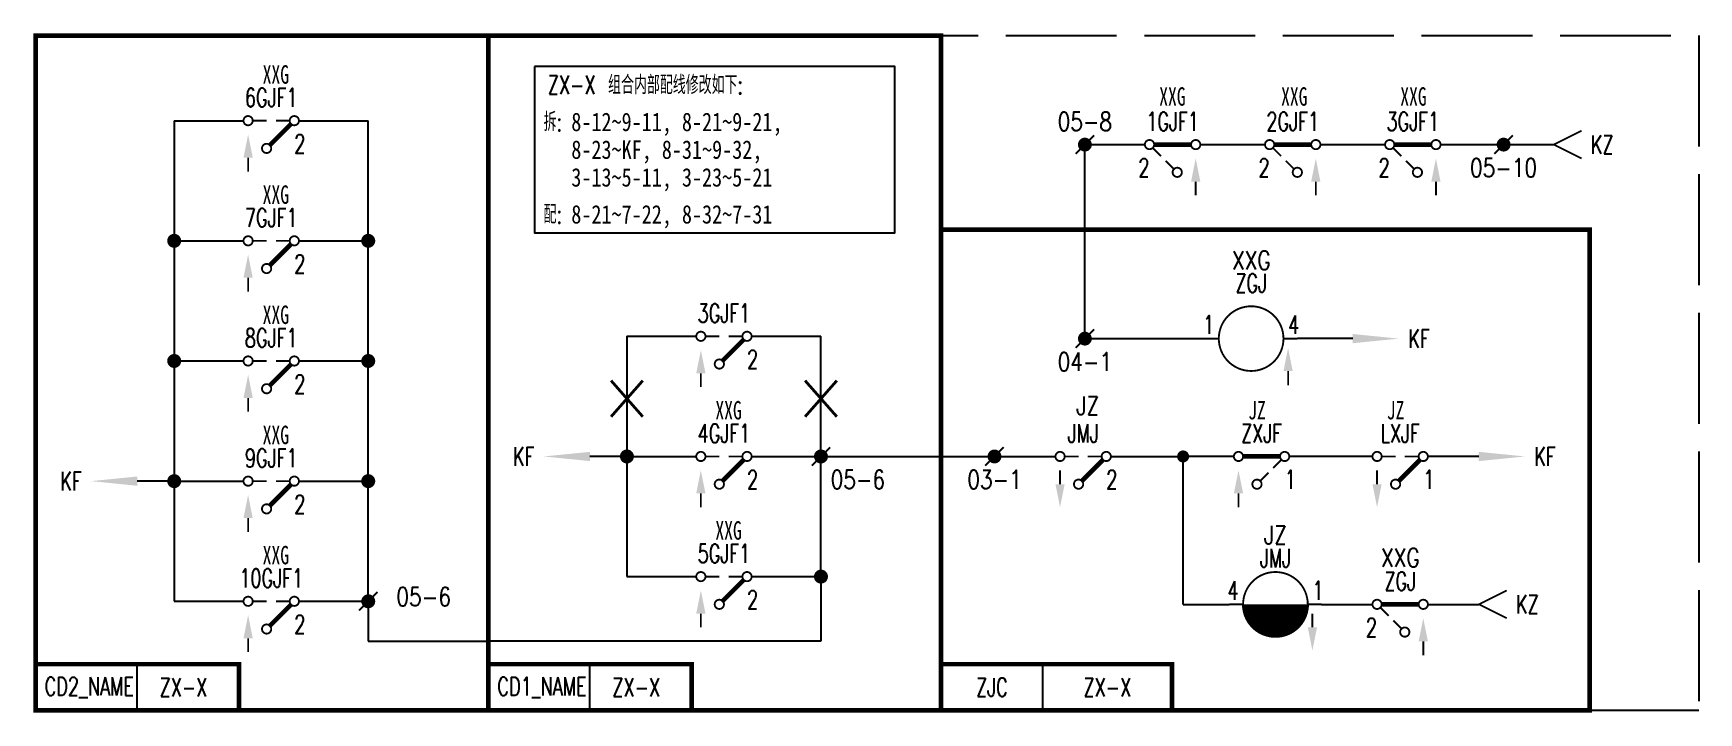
# Model space of a CAD drawing. Header units: millimetres. Extents: x -180 to 0, y -73 to 0.
import ezdxf
from ezdxf.enums import TextEntityAlignment as Align

# ---------------------------------------------------------------- set-up
doc = ezdxf.new("R2010")
doc.units = ezdxf.units.MM
doc.linetypes.add('ACAD_ISO02W100', pattern=[15, 12, -3])
doc.layers.add('hide', color=7, linetype='Continuous')
doc.layers.add('tie', color=7, linetype='Continuous')
doc.styles.add('HZ', font='TXT', dxfattribs={"width": 0.7, "bigfont": 'HZTXT'})

msp = doc.modelspace()

# ---------------------------------------------------------------- linework, layer by layer
at = {"color": 7}
for p, q in [((-165, -9.2), (-165, -61.2)), ((-165, -9.2), (-157.5, -9.2)), ((-151.5, -9.2), (-144, -9.2)), ((-144, -61.2), (-144, -9.2)), ((-66.44, -11.79), (-59.94, -11.79)), ((-66.44, -32.78), (-66.44, -11.79)), ((-53.94, -11.79), (-46.94, -11.79)), ((-40.94, -11.79), (-33.94, -11.79)), ((-27.94, -11.79), (-15.68, -11.79)), ((-165, -22.2), (-157.5, -22.2)), ((-151.5, -22.2), (-144, -22.2)), ((-116, -32.53), (-116, -58.53)), ((-116, -32.53), (-108.5, -32.53)), ((-102.5, -32.53), (-95, -32.53)), ((-95, -58.53), (-95, -32.53)), ((-66.44, -32.78), (-53.44, -32.78)), ((-37.44, -32.78), (-43.44, -32.78)), ((-165, -35.2), (-157.5, -35.2)), ((-151.5, -35.2), (-144, -35.2)), ((-116, -45.53), (-120, -45.53)), ((-116, -45.53), (-108.5, -45.53)), ((-102.5, -45.53), (-95, -45.53)), ((-95, -45.53), (-82, -45.53)), ((-55.81, -61.53), (-55.81, -45.53)), ((-50.31, -45.53), (-55.81, -45.53)), ((-35.31, -45.53), (-44.31, -45.53)), ((-23.81, -45.53), (-29.31, -45.53)), ((-165, -48.2), (-169, -48.2)), ((-165, -48.2), (-157.5, -48.2)), ((-151.5, -48.2), (-144, -48.2)), ((-116, -58.53), (-108.5, -58.53)), ((-102.5, -58.53), (-95, -58.53)), ((-95, -58.53), (-95, -65.53)), ((-165, -61.2), (-157.5, -61.2)), ((-151.5, -61.2), (-144, -61.2)), ((-144, -61.2), (-144, -65.53)), ((-55.81, -61.53), (-50.81, -61.53)), ((-40.81, -61.53), (-35.31, -61.53)), ((-29.31, -61.53), (-23.78, -61.53)), ((-144, -65.53), (-131, -65.53)), ((-95, -65.53), (-131, -65.53)), ((-169, -73), (-169, -68)), ((-120, -73), (-120, -68)), ((-71, -73), (-71, -68))]:
    msp.add_line(p, q, dxfattribs=at)
at = {"linetype": 'ByBlock'}
for p, q in [((-82, -45.53), (-69.62, -45.53)), ((-63.62, -45.53), (-55.81, -45.53))]:
    msp.add_line(p, q, dxfattribs=at)
for points, const_width in [([(-180, -73), (-131, -73), (-131, 0), (-180, 0), (-180, -73)], 0.5), ([(-131, -73), (-82, -73), (-82, 0), (-131, 0), (-131, -73)], 0.5), ([(-44.44, -36.28), (-44.44, -37.85)], 0.2), ([(-20.78, -60.03), (-23.78, -61.53), (-20.78, -63.03)], 0.2), ([(-180, -68), (-180, -73), (-158, -73)], 0.5), ([(-131, -68), (-131, -73), (-109, -73)], 0.5)]:
    msp.add_lwpolyline(points, dxfattribs=dict(const_width=const_width))
msp.add_lwpolyline([(-126.02, -3.33), (-126.02, -21.33), (-87.02, -21.33), (-87.02, -3.33), (-126.02, -3.33)])
at = {"color": 7}
for points, const_width in [([(-157, -9.7, -1), (-157, -8.7, -1), (-157, -9.7)], 0.2), ([(-152, -9.7, -1), (-152, -8.7, -1), (-152, -9.7)], 0.2), ([(-155, -12.7, -1), (-155, -11.7, -1), (-155, -12.7)], 0.2), ([(-59.44, -11.29, -1), (-59.44, -12.29, -1), (-59.44, -11.29)], 0.2), ([(-54.44, -11.29, -1), (-54.44, -12.29, -1), (-54.44, -11.29)], 0.2), ([(-46.44, -11.29, -1), (-46.44, -12.29, -1), (-46.44, -11.29)], 0.2), ([(-41.44, -11.29, -1), (-41.44, -12.29, -1), (-41.44, -11.29)], 0.2), ([(-33.44, -11.29, -1), (-33.44, -12.29, -1), (-33.44, -11.29)], 0.2), ([(-28.44, -11.29, -1), (-28.44, -12.29, -1), (-28.44, -11.29)], 0.2), ([(-56.44, -14.29, -1), (-56.44, -15.29, -1), (-56.44, -14.29)], 0.2), ([(-43.44, -14.29, -1), (-43.44, -15.29, -1), (-43.44, -14.29)], 0.2), ([(-30.44, -14.29, -1), (-30.44, -15.29, -1), (-30.44, -14.29)], 0.2), ([(-157, -22.7, -1), (-157, -21.7, -1), (-157, -22.7)], 0.2), ([(-152, -22.7, -1), (-152, -21.7, -1), (-152, -22.7)], 0.2), ([(-155, -25.7, -1), (-155, -24.7, -1), (-155, -25.7)], 0.2), ([(-108, -33.03, -1), (-108, -32.03, -1), (-108, -33.03)], 0.2), ([(-103, -33.03, -1), (-103, -32.03, -1), (-103, -33.03)], 0.2), ([(-157, -35.7, -1), (-157, -34.7, -1), (-157, -35.7)], 0.2), ([(-152, -35.7, -1), (-152, -34.7, -1), (-152, -35.7)], 0.2), ([(-106, -36.03, -1), (-106, -35.03, -1), (-106, -36.03)], 0.2), ([(-155, -38.7, -1), (-155, -37.7, -1), (-155, -38.7)], 0.2), ([(-108, -46.03, -1), (-108, -45.03, -1), (-108, -46.03)], 0.2), ([(-103, -46.03, -1), (-103, -45.03, -1), (-103, -46.03)], 0.2), ([(-69.12, -46.03, -1), (-69.12, -45.03, -1), (-69.12, -46.03)], 0.2), ([(-64.12, -46.03, -1), (-64.12, -45.03, -1), (-64.12, -46.03)], 0.2), ([(-49.81, -46.03, -1), (-49.81, -45.03, -1), (-49.81, -46.03)], 0.2), ([(-44.81, -46.03, -1), (-44.81, -45.03, -1), (-44.81, -46.03)], 0.2), ([(-34.81, -46.03, -1), (-34.81, -45.03, -1), (-34.81, -46.03)], 0.2), ([(-29.81, -46.03, -1), (-29.81, -45.03, -1), (-29.81, -46.03)], 0.2), ([(-157, -48.7, -1), (-157, -47.7, -1), (-157, -48.7)], 0.2), ([(-152, -48.7, -1), (-152, -47.7, -1), (-152, -48.7)], 0.2), ([(-106, -49.03, -1), (-106, -48.03, -1), (-106, -49.03)], 0.2), ([(-67.12, -49.03, -1), (-67.12, -48.03, -1), (-67.12, -49.03)], 0.2), ([(-47.81, -49.03, -1), (-47.81, -48.03, -1), (-47.81, -49.03)], 0.2), ([(-32.81, -49.03, -1), (-32.81, -48.03, -1), (-32.81, -49.03)], 0.2), ([(-155, -51.7, -1), (-155, -50.7, -1), (-155, -51.7)], 0.2), ([(-108, -59.03, -1), (-108, -58.03, -1), (-108, -59.03)], 0.2), ([(-103, -59.03, -1), (-103, -58.03, -1), (-103, -59.03)], 0.2), ([(-157, -61.7, -1), (-157, -60.7, -1), (-157, -61.7)], 0.2), ([(-152, -61.7, -1), (-152, -60.7, -1), (-152, -61.7)], 0.2), ([(-106, -62.03, -1), (-106, -61.03, -1), (-106, -62.03)], 0.2), ([(-45.81, -63.34, -0.414214), (-47.62, -61.53)], 3.62), ([(-43.99, -61.53, -0.414214), (-45.81, -63.34)], 3.62), ([(-34.81, -61.03, -1), (-34.81, -62.03, -1), (-34.81, -61.03)], 0.2), ([(-29.81, -61.03, -1), (-29.81, -62.03, -1), (-29.81, -61.03)], 0.2), ([(-155, -64.7, -1), (-155, -63.7, -1), (-155, -64.7)], 0.2), ([(-31.81, -64.03, -1), (-31.81, -65.03, -1), (-31.81, -64.03)], 0.2)]:
    msp.add_lwpolyline(points, format="xyb", dxfattribs=dict(at, const_width=const_width))
for points, const_width in [([(-155, -9.2), (-156.5, -9.2)], 0.2), ([(-154.73, -11.93), (-152.36, -9.56)], 0.5), ([(-152.5, -9.2), (-154, -9.2)], 0.2), ([(-67.44, -12.79), (-65.44, -10.79)], 0.2), ([(-22.12, -12.79), (-20.12, -10.79)], 0.2), ([(-12.68, -10.29), (-15.68, -11.79), (-12.68, -13.29)], 0.2), ([(-58.19, -13.04), (-59.13, -12.1)], 0.2), ([(-54.94, -11.79), (-58.94, -11.79)], 0.5), ([(-45.19, -13.04), (-46.13, -12.1)], 0.2), ([(-41.94, -11.79), (-45.94, -11.79)], 0.5), ([(-32.19, -13.04), (-33.13, -12.1)], 0.2), ([(-28.94, -11.79), (-32.94, -11.79)], 0.5), ([(-157, -13.2), (-157, -14.7)], 0.2), ([(-56.76, -14.47), (-57.69, -13.54)], 0.2), ([(-43.76, -14.47), (-44.69, -13.54)], 0.2), ([(-30.76, -14.47), (-31.69, -13.54)], 0.2), ([(-54.44, -15.79), (-54.44, -17.29)], 0.2), ([(-41.44, -15.79), (-41.44, -17.29)], 0.2), ([(-28.44, -15.79), (-28.44, -17.29)], 0.2), ([(-82, -21), (-11.81, -21), (-11.81, -73), (-82, -73), (-82, -21), (-82, -21)], 0.5), ([(-155, -22.2), (-156.5, -22.2)], 0.2), ([(-154.73, -24.93), (-152.36, -22.56)], 0.5), ([(-152.5, -22.2), (-154, -22.2)], 0.2), ([(-157, -26.2), (-157, -27.7)], 0.2), ([(-106, -32.53), (-107.5, -32.53)], 0.2), ([(-103.5, -32.53), (-105, -32.53)], 0.2), ([(-67.44, -33.78), (-65.44, -31.78)], 0.2), ([(-105.73, -35.26), (-103.36, -32.89)], 0.5), ([(-51.94, -32.78), (-53.44, -32.78)], 0.2), ([(-44.94, -32.78), (-43.44, -32.78)], 0.2), ([(-155, -35.2), (-156.5, -35.2)], 0.2), ([(-154.73, -37.93), (-152.36, -35.56)], 0.5), ([(-152.5, -35.2), (-154, -35.2)], 0.2), ([(-108, -36.53), (-108, -38.03)], 0.2), ([(-157, -39.2), (-157, -40.7)], 0.2), ([(-96, -46.53), (-94, -44.53)], 0.2), ([(-77.22, -46.53), (-75.22, -44.53)], 0.2), ([(-106, -45.53), (-107.5, -45.53)], 0.2), ([(-105.73, -48.26), (-103.36, -45.89)], 0.5), ([(-103.5, -45.53), (-105, -45.53)], 0.2), ([(-67.12, -45.53), (-68.62, -45.53)], 0.2), ([(-66.85, -48.26), (-64.48, -45.89)], 0.5), ([(-64.62, -45.53), (-66.12, -45.53)], 0.2), ([(-49.31, -45.53), (-45.31, -45.53)], 0.5), ([(-45.13, -45.85), (-46.06, -46.78)], 0.2), ([(-32.81, -45.53), (-34.31, -45.53)], 0.2), ([(-32.54, -48.26), (-30.16, -45.89)], 0.5), ([(-30.31, -45.53), (-31.81, -45.53)], 0.2), ([(-155, -48.2), (-156.5, -48.2)], 0.2), ([(-154.73, -50.93), (-152.36, -48.56)], 0.5), ([(-152.5, -48.2), (-154, -48.2)], 0.2), ([(-69.12, -48.53), (-69.12, -47.03)], 0.2), ([(-46.56, -47.28), (-47.5, -48.22)], 0.2), ([(-34.81, -48.53), (-34.81, -47.03)], 0.2), ([(-108, -49.53), (-108, -51.03)], 0.2), ([(-49.81, -49.53), (-49.81, -51.03)], 0.2), ([(-157, -52.2), (-157, -53.7)], 0.2), ([(-106, -58.53), (-107.5, -58.53)], 0.2), ([(-105.73, -61.26), (-103.36, -58.89)], 0.5), ([(-103.5, -58.53), (-105, -58.53)], 0.2), ([(-155, -61.2), (-156.5, -61.2)], 0.2), ([(-152.5, -61.2), (-154, -61.2)], 0.2), ([(-145, -62.2), (-143, -60.2)], 0.2), ([(-30.31, -61.53), (-34.31, -61.53)], 0.5), ([(-154.73, -63.93), (-152.36, -61.56)], 0.5), ([(-108, -62.53), (-108, -64.03)], 0.2), ([(-49.31, -61.53), (-50.81, -61.53)], 0.2), ([(-42.31, -61.53), (-40.81, -61.53)], 0.2), ([(-41.81, -64.03), (-41.81, -62.53)], 0.2), ([(-33.56, -62.78), (-34.5, -61.84)], 0.2), ([(-32.13, -64.21), (-33.06, -63.28)], 0.2), ([(-157, -65.2), (-157, -66.7)], 0.2), ([(-29.81, -65.53), (-29.81, -67.03)], 0.2), ([(-180, -68), (-158, -68), (-158, -73)], 0.5), ([(-131, -68), (-109, -68), (-109, -73)], 0.5), ([(-82, -68), (-57, -68), (-57, -73)], 0.5), ([(-82, -68), (-82, -73), (-57, -73)], 0.5)]:
    msp.add_lwpolyline(points, dxfattribs=dict(at, const_width=const_width))
for points, const_width in [([(-66.81, -11.79, 1), (-66.06, -11.79, 1)], 0.75), ([(-21.49, -11.79, 1), (-20.74, -11.79, 1)], 0.75), ([(-165.38, -22.2, 1), (-164.62, -22.2, 1)], 0.75), ([(-144.38, -22.2, 1), (-143.62, -22.2, 1)], 0.75), ([(-51.94, -32.78, 1), (-44.94, -32.78, 1)], 0.2), ([(-66.81, -32.78, 1), (-66.06, -32.78, 1)], 0.75), ([(-165.38, -35.2, 1), (-164.62, -35.2, 1)], 0.75), ([(-144.38, -35.2, 1), (-143.62, -35.2, 1)], 0.75), ([(-116.38, -45.53, 1), (-115.62, -45.53, 1)], 0.75), ([(-95.38, -45.53, 1), (-94.62, -45.53, 1)], 0.75), ([(-76.59, -45.53, 1), (-75.84, -45.53, 1)], 0.75), ([(-56.13, -45.53, 1), (-55.48, -45.53, 1)], 0.65), ([(-165.38, -48.2, 1), (-164.62, -48.2, 1)], 0.75), ([(-144.38, -48.2, 1), (-143.62, -48.2, 1)], 0.75), ([(-95.38, -58.53, 1), (-94.62, -58.53, 1)], 0.75), ([(-49.31, -61.53, 1), (-42.31, -61.53, 1)], 0.2), ([(-144.38, -61.2, 1), (-143.62, -61.2, 1)], 0.75)]:
    msp.add_lwpolyline(points, format="xyb", close=True, dxfattribs=dict(at, const_width=const_width))
at = {"color": 1, "const_width": 0.308}
for points in [[(-117.72, -37.32), (-114.28, -41.23)], [(-114.28, -37.32), (-117.72, -41.23)], [(-96.72, -37.32), (-93.28, -41.23)], [(-93.28, -37.32), (-96.72, -41.23)]]:
    msp.add_lwpolyline(points, dxfattribs=at)
at = {"color": 7}
for points in [[(-157.5, -13.2), (-156.5, -13.2), (-157, -10.7)], [(-54.94, -15.79), (-53.94, -15.79), (-54.44, -13.29)], [(-41.94, -15.79), (-40.94, -15.79), (-41.44, -13.29)], [(-28.94, -15.79), (-27.94, -15.79), (-28.44, -13.29)], [(-157.5, -26.2), (-156.5, -26.2), (-157, -23.7)], [(-37.44, -33.28), (-37.44, -32.28), (-32.44, -32.78)], [(-108.5, -36.53), (-107.5, -36.53), (-108, -34.03)], [(-44.94, -36.28), (-43.94, -36.28), (-44.44, -33.78)], [(-157.5, -39.2), (-156.5, -39.2), (-157, -36.7)], [(-120, -45.03), (-120, -46.03), (-125, -45.53)], [(-23.81, -46.03), (-23.81, -45.03), (-18.81, -45.53)], [(-169, -47.7), (-169, -48.7), (-174, -48.2)], [(-108.5, -49.53), (-107.5, -49.53), (-108, -47.03)], [(-68.62, -48.53), (-69.62, -48.53), (-69.12, -51.03)], [(-50.31, -49.53), (-49.31, -49.53), (-49.81, -47.03)], [(-34.31, -48.53), (-35.31, -48.53), (-34.81, -51.03)], [(-157.5, -52.2), (-156.5, -52.2), (-157, -49.7)], [(-108.5, -62.53), (-107.5, -62.53), (-108, -60.03)], [(-157.5, -65.2), (-156.5, -65.2), (-157, -62.7)], [(-30.31, -65.53), (-29.31, -65.53), (-29.81, -63.03)], [(-41.31, -64.03), (-42.31, -64.03), (-41.81, -66.53)]]:
    msp.add_solid(points, dxfattribs=at)
at = {"layer": 'hide', "color": 3, "linetype": 'ACAD_ISO02W100'}
msp.add_lwpolyline([(-180, 0), (0, 0), (0, -73), (-180, -73)], close=True, dxfattribs=at)

# ---------------------------------------------------------------- texts
at = {"color": 3, "width": 0.7}
for s, p in [('XXG', (-154, -4.2)), ('XXG', (-56.96, -6.58)), ('XXG', (-43.77, -6.58)), ('XXG', (-30.87, -6.58)), ('XXG', (-154, -17.2)), ('XXG', (-154, -30.2)), ('XXG', (-105, -40.53)), ('JZ', (-47.81, -40.53)), ('JZ', (-32.81, -40.53)), ('XXG', (-154, -43.2)), ('XXG', (-105, -53.53)), ('XXG', (-154, -56.2))]:
    msp.add_text(s, height=2, dxfattribs=at).set_placement(p, align=Align.MIDDLE)
at = {"color": 3, "style": 'HZ'}
for s, width, p in [('ZX-X', 0.7, (-121.98, -6.33)), ('XXG', 0.8, (-48.42, -25.31)), ('JZ', 0.8, (-66.12, -41.03)), ('JZ', 0.8, (-45.81, -55.03)), ('XXG', 0.8, (-32.3, -57.48))]:
    msp.add_text(s, height=2, dxfattribs=dict(at, width=width)).set_placement(p, align=Align.CENTER)
at = {"style": 'HZ', "width": 0.7}
for s, p in [('组合内部配线修改如下:', (-118.04, -6.33)), ('KZ', (-19.78, -62.53))]:
    msp.add_text(s, height=2, dxfattribs=at).set_placement(p)
at = {"color": 7, "style": 'HZ', "width": 0.7}
for s, p in [('6GJF1', (-154.5, -7.7)), ('1GJF1', (-56.94, -10.29)), ('2GJF1', (-43.94, -10.29)), ('3GJF1', (-30.94, -10.29)), ('7GJF1', (-154.5, -20.7)), ('ZGJ', (-48.44, -27.78)), ('3GJF1', (-105.5, -31.03)), ('8GJF1', (-154.5, -33.7)), ('4GJF1', (-105.5, -44.03)), ('JMJ', (-66.62, -44.03)), ('ZXJF', (-47.31, -44.03)), ('LXJF', (-32.31, -44.03)), ('9GJF1', (-154.5, -46.7)), ('5GJF1', (-105.5, -57.03)), ('JMJ', (-45.81, -57.53)), ('10GJF1', (-154.5, -59.7)), ('ZGJ', (-32.31, -60.03))]:
    msp.add_text(s, height=2, dxfattribs=at).set_placement(p, align=Align.CENTER)
at = {"style": 'HZ', "width": 0.7}
for s, p in [('拆:', (-123.02, -10.33)), ('配:', (-123.02, -20.33))]:
    msp.add_text(s, height=2, dxfattribs=at).set_placement(p, align=Align.RIGHT)
at = {"width": 0.8}
for s, p in [('8-12~9-11, 8-21~9-21,', (-122.02, -10.33)), ('8-23~KF, 8-31~9-32,', (-122.02, -13.33)), ('3-13~5-11, 3-23~5-21', (-122.02, -16.33)), ('8-21~7-22, 8-32~7-31', (-122.02, -20.33))]:
    msp.add_text(s, height=2, dxfattribs=at).set_placement(p)
at = {"color": 7, "style": 'HZ', "width": 0.7}
for s, p in [('2', (-152, -12.7)), ('2', (-152, -25.7)), ('4', (-44.44, -32.28)), ('KF', (-31.44, -33.78)), ('2', (-103, -36.03)), ('2', (-152, -38.7)), ('KF', (-17.81, -46.53)), ('2', (-103, -49.03)), ('2', (-64.12, -49.03)), ('1', (-44.81, -49.03)), ('1', (-29.81, -49.03)), ('2', (-152, -51.7)), ('1', (-41.81, -61.03)), ('2', (-103, -62.03)), ('2', (-152, -64.7))]:
    msp.add_text(s, height=2, dxfattribs=at).set_placement(p)
for s, p in [('2', (-59.44, -15.29)), ('2', (-46.44, -15.29)), ('2', (-33.44, -15.29)), ('1', (-52.44, -32.28)), ('KF', (-126, -46.53)), ('KF', (-175, -49.2)), ('4', (-49.81, -61.03)), ('2', (-34.81, -65.03))]:
    msp.add_text(s, height=2, dxfattribs=at).set_placement(p, align=Align.RIGHT)
at = {"color": 3, "style": 'HZ', "width": 0.7}
for s, p in [('CD2_NAME', (-174.2, -70.5)), ('ZX-X', (-164, -70.5)), ('CD1_NAME', (-125.2, -70.5)), ('ZX-X', (-115, -70.5))]:
    msp.add_text(s, height=2, dxfattribs=at).set_placement(p, align=Align.MIDDLE)
at = {"color": 7, "style": 'HZ', "width": 0.7}
msp.add_text('ZJC', height=2, dxfattribs=at).set_placement((-76.5, -70.5), align=Align.MIDDLE)
at = {"color": 6, "style": 'HZ', "width": 0.7}
msp.add_text('ZX-X', height=2, dxfattribs=at).set_placement((-64, -70.5), align=Align.MIDDLE)
at = {"layer": 'tie', "color": 3, "style": 'HZ', "width": 0.8}
for s, p in [('05-8', (-66.44, -10.29)), ('05-10', (-21.12, -15.29)), ('04-1', (-66.44, -36.28)), ('05-6', (-91, -49.03)), ('03-1', (-76.22, -49.03)), ('05-6', (-138, -61.7))]:
    msp.add_text(s, height=2, dxfattribs=at).set_placement(p, align=Align.CENTER)
at = {"layer": 'tie', "color": 1, "style": 'HZ', "width": 0.7}
msp.add_text('KZ', height=2, dxfattribs=at).set_placement((-11.68, -12.79))

doc.saveas('drawing.dxf')
